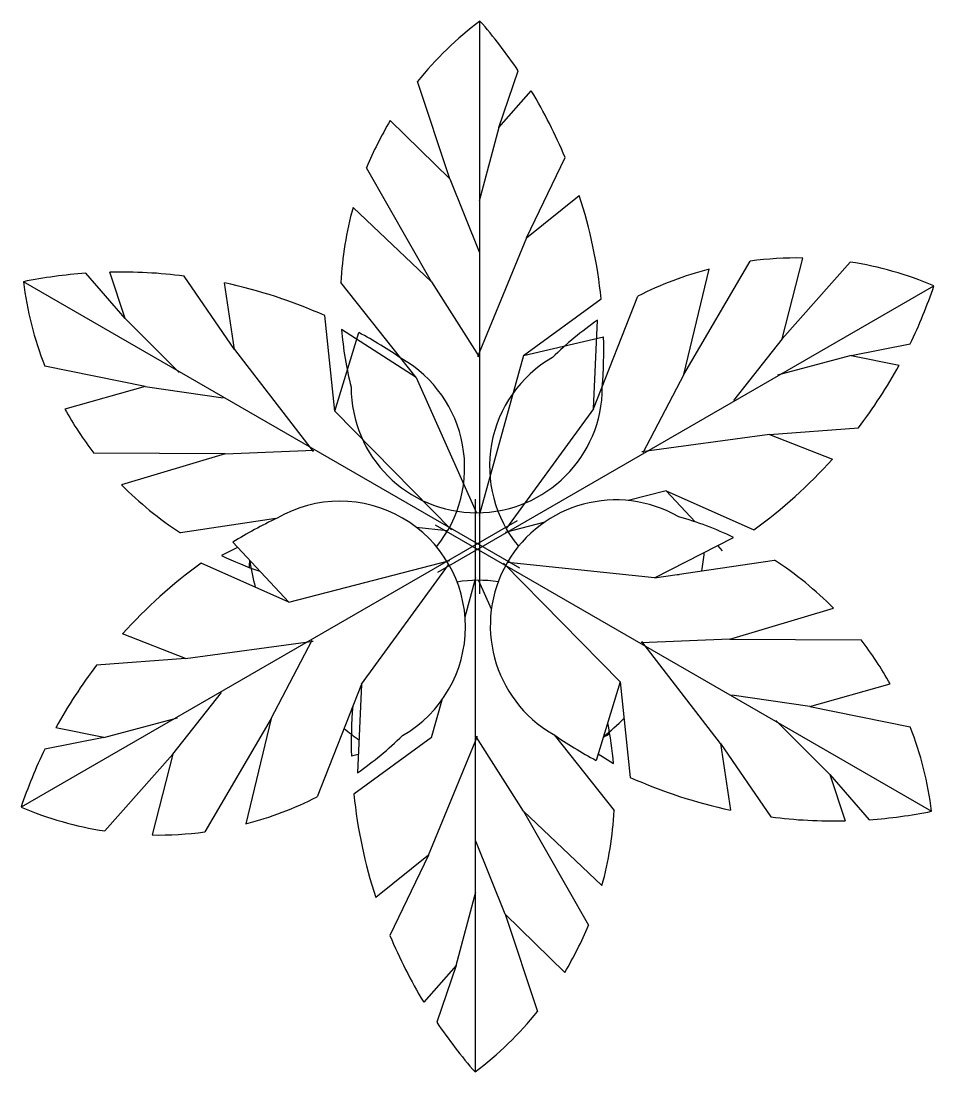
# Model space of a CAD drawing. Extents: x 152.58 to 153.53, y 90.49 to 91.59.
import ezdxf

# ---------------------------------------------------------------- set-up
doc = ezdxf.new("R2010")
doc.units = 0
doc.header["$LTSCALE"] = 0.5
doc.header["$MEASUREMENT"] = 0
doc.layers.get('0').update_dxf_attribs({"linetype": 'CONTINUOUS'})

# ---------------------------------------------------------------- blocks, each defined once
blk = doc.blocks.new('VASO')
for p, q in [((0.00047046878484025, -0.04088417161983671), (0.00047046878484025, 0.2582462255643634)), ((0.01041043178648238, 0.2026741378163308), (0.02050719235296583, 0.2322840628264657)), ((-0.01519012989837165, 0.1758001184649629), (-0.03213317624988576, 0.2266168333622716)), ((0.01041043178648238, 0.2026741378163308), (0.02727922823521567, 0.2217212981496886)), ((-0.01519012989837165, 0.1758001184649629), (-0.04632384982829763, 0.2062345370537884)), ((0.01041043178648238, 0.2026741378163308), (0, 0.1641371215765446)), ((0.02481074773419323, 0.1450869534920116), (0.04496408194256674, 0.1869956424075951)), ((-0.02479034053015994, 0.1220520797622697), (-0.0586596730653639, 0.181647534556447)), ((-0.01519012989837165, 0.1758001184649629), (0, 0.1376633922899941)), ((0.02481074773419323, 0.1450869534920116), (0.05234353885805376, 0.1671078025229349)), ((-0.02479034053015994, 0.1220520797622697), (-0.06575804252588568, 0.1609142583976393)), ((0.02481074773419323, 0.1450869534920116), (-0.0007368655293475967, 0.08295101843114594)), ((0.1069026376970896, 0.07373252429516697), (0.1415791492312906, 0.1328619540769438)), ((0.1582499099330903, 0.0922925173576914), (0.1690400296154735, 0.1344723190257326)), ((0.1582499099330903, 0.0922925173576914), (0.1937869527952785, 0.1323739833642605)), ((-0.1847031563997348, 0.10295818493708), (-0.2052977233794309, 0.1265071985886266)), ((-0.1847031563997348, 0.10295818493708), (-0.1927640828940298, 0.1270905713596164)), ((0.1069026376970896, 0.07373252429516697), (0.1200744206438458, 0.1286426842758033)), ((0.02125454537394944, -0.02742923025309096), (-0.2377999776317097, 0.1221359683389949)), ((-0.127631033868596, 0.08663563220815718), (-0.1538483560046302, 0.125043276061362)), ((-0.127631033868596, 0.08663563220815718), (-0.13293525298036, 0.12149015327401)), ((-0.0327905160566786, 0.07214318668118835), (-0.07213266179306288, 0.1217021736530626)), ((-0.02479034053015994, 0.1220520797622697), (0, 0.08295101843114594)), ((-0.02157389053974157, -0.02961210398284209), (0.2374806324659176, 0.119953094609258)), ((0.02321071262889518, 0.08366062354605219), (0.06375240971991047, 0.1131382871760707)), ((0.05968018065084379, 0.05570643299532207), (0.08292844948613265, 0.1145572241283332)), ((-0.07523428922684161, 0.0545367961870511), (-0.08049184622910843, 0.104385767595403)), ((-0.1847031563997348, 0.10295818493708), (-0.1565343372432721, 0.07467397842572154)), ((0.05968018065084379, 0.05570643299532207), (0.06192190948013376, 0.1020188693495641)), ((-0.07523428922684161, 0.0545367961870511), (-0.06273707601650358, 0.09559908844155984)), ((-0.0327905160566786, 0.07214318668118835), (-0.07177739803594818, 0.09724079897287652)), ((0.02321071262889518, 0.08366062354605219), (0.0650203074640956, 0.09336886555665558)), ((0.1582499099330903, 0.0922925173576914), (0.132817601197587, 0.06006911589142305)), ((0.1943237742356132, 0.08355879026314028), (0.2250151017817643, 0.0896197016217144)), ((-0.127631033868596, 0.08663563220815718), (-0.0865935422498012, 0.03344278258543909)), ((0.02321071262889518, 0.08366062354605219), (0, 0)), ((0.1943237742356132, 0.08355879026314028), (0.1557445232926398, 0.07330598053471249)), ((0.1943237742356132, 0.08355879026314028), (0.2192534971786131, 0.07847356417394735)), ((-0.1742298537820943, 0.06735043849118938), (-0.2267099429957966, 0.07808568738190047)), ((-0.0327905160566786, 0.07214318668118835), (-0.001473731058723615, 0.001764915285775714)), ((0.1069026376970896, 0.07373252429516697), (0.0854352955344666, 0.03271292896201317)), ((-0.1742298537820943, 0.06735043849118938), (-0.2161536933944035, 0.05560505541194516)), ((-0.1742298537820943, 0.06735043849118938), (-0.1336074151482194, 0.06143711378246053)), ((0.05968018065084379, 0.05570643299532207), (0.01438920224694584, -0.006603834075477266)), ((-0.07523428922684161, 0.0545367961870511), (-0.01438742025396778, -0.007394582362536539)), ((0.1516519676521852, 0.04229415866771546), (0.1980226239965646, 0.04579520373012258)), ((0.1516519676521852, 0.04229415866771546), (0.0850668627697928, 0.03335107322961051)), ((0.1516519676521852, 0.04229415866771546), (0.1844889778878098, 0.02946048663284273)), ((-0.1324827921778819, 0.03216239285100642), (-0.08622510948509898, 0.03408092685303643)), ((-0.1324827921778819, 0.03216239285100642), (-0.2010286362473153, 0.03262841786337844)), ((-0.1324827921778819, 0.03216239285100642), (-0.1866222771203638, 0.01611441150572546)), ((0.09765518790510441, 0.01296666474289054), (0.07780736788859599, 0.007835918228821015)), ((0.09765518790510441, 0.01296666474289054), (0.1434544419984149, -0.007404643035442859)), ((0.09765518790510441, 0.01296666474289054), (0.1128633698014596, -0.003300798795208948)), ((-0.002050096686105007, 0.008569846387615598), (-0.002050096686105007, -0.2905605507965845)), ((0.01999426263844839, -0.002702221249379022), (-0.2390602603671823, -0.1522674198414791)), ((-0.1060217000666057, -0.001614859920181289), (-0.1558509252297995, -0.009012213091381227)), ((-0.02283417327518578, -0.004885094979130145), (0.2362203497304449, -0.154450293571216)), ((0.03428424182172307, -0.003414996338278797), (0.0135976063033354, -0.008762580253574015)), ((-0.0327249603905102, -0.006095756018638099), (-0.01665274725633026, -0.007788413254857574)), ((-0.09923481580636917, -0.04528098997511165), (-0.1285471974312031, -0.01392693973120629)), ((0.09168088275689001, -0.03259391630197683), (0.132909493565478, -0.01137909223942302)), ((0.1244737306182913, -0.01571984549906347), (0.1269675695299384, -0.01838738550101482)), ((-0.126053358519556, -0.01659447973315764), (-0.1344891214667427, -0.02093523299279809)), ((-0.09923481580636917, -0.04528098997511165), (-0.1450340698996797, -0.02490968219677825)), ((-0.09923481580636917, -0.04528098997511165), (-0.01517723420460015, -0.02355174497864709)), ((-0.06125980855210855, -0.08802075822754318), (-0.0159688301482106, -0.02571049115674384)), ((0.07365466132554843, -0.0868511214192722), (0.0128077923526746, -0.02491974286968457)), ((0.09168088275689001, -0.03259391630197683), (0.0150731193550655, -0.02452591197736353)), ((0.09168088275689001, -0.03259391630197683), (0.1542712973285347, -0.02330211214083988)), ((-0.007291802140969139, -0.05290326906761322), (-0.001579627901264757, -0.03231432523222111)), ((0.006464325558084738, -0.04884451400536705), (-0.0001058968425411422, -0.03407924051799682)), ((0.1309031642766172, -0.06447671808322752), (0.1850426492190991, -0.04842873673794656)), ((-0.15323159555345, -0.07460848389993657), (-0.186068605789103, -0.06177481186506384)), ((-0.15323159555345, -0.07460848389993657), (-0.08664649067105756, -0.06566539846183161)), ((-0.1084822655983544, -0.1060468495273881), (-0.08701492343573136, -0.06502725419423427)), ((0.1309031642766172, -0.06447671808322752), (0.08464548158383423, -0.06639525208525754)), ((0.1260514059673596, -0.1189499574403783), (0.08501391434850802, -0.0657571078176602)), ((0.1309031642766172, -0.06447671808322752), (0.1994490083460505, -0.06494274309559955)), ((-0.15323159555345, -0.07460848389993657), (-0.1996022518978293, -0.07810952896234369)), ((0.07365466132554843, -0.0868511214192722), (0.06115744811523882, -0.127913413673781)), ((0.07365466132554843, -0.0868511214192722), (0.07891221832784368, -0.1367000928276241)), ((-0.1598295378343835, -0.1246068425899125), (-0.1343972290988518, -0.09238344112364416)), ((-0.06125980855210855, -0.08802075822754318), (-0.0845080773873974, -0.1468715493605544)), ((-0.06125980855210855, -0.08802075822754318), (-0.06350153738142694, -0.1343331945817852)), ((0.1726502258808296, -0.09966476372341049), (0.2145740654931387, -0.08791938064416627)), ((-0.02479034053015994, -0.1159749487782733), (-0.01930978734350219, -0.09622085917723666)), ((0.1726502258808296, -0.09966476372341049), (0.1320277872469546, -0.09375143901468164)), ((0.1726502258808296, -0.09966476372341049), (0.2251303150945319, -0.1104000126141216)), ((-0.195903402136878, -0.1158731154953614), (-0.1573241511939045, -0.1056203057669194)), ((-0.1084822655983544, -0.1060468495273881), (-0.1431587771325837, -0.1651762793091649)), ((-0.1084822655983544, -0.1060468495273881), (-0.1216540485451105, -0.1609570095080244)), ((0.18312352849847, -0.1352725101693011), (0.1549547093420074, -0.1069883036579427)), ((-0.195903402136878, -0.1158731154953614), (-0.2208331250798778, -0.1107878894061685)), ((0.03923212554315114, -0.1145618006286497), (0.0705530338917697, -0.1540164988852837)), ((-0.195903402136878, -0.1158731154953614), (-0.2265947296830291, -0.1219340268539355)), ((-0.02479034053015994, -0.1159749487782733), (-0.06533203762120365, -0.1454526124082918)), ((-0.02639037563545799, -0.1774012787242185), (-0.0008427623719171606, -0.115265343663367)), ((0.02321071262889518, -0.1543664049944908), (-0.001579627901264757, -0.115265343663367)), ((0.1260514059673596, -0.1189499574403783), (0.1522687281033654, -0.1573576012935831)), ((0.1260514059673596, -0.1189499574403783), (0.1313556250790953, -0.1538044785062311)), ((-0.1598295378343835, -0.1246068425899125), (-0.1953665806965432, -0.1646883085964816)), ((-0.1598295378343835, -0.1246068425899125), (-0.1706196575167382, -0.1667866442579538)), ((-0.06304285850222868, -0.1248572329394051), (-0.06659993536536035, -0.1256831907888767)), ((0.06222068606669495, -0.124419915822358), (0.07019777013471185, -0.1295551242050976)), ((0.18312352849847, -0.1352725101693011), (0.2037180954781661, -0.1588215238208477)), ((0.18312352849847, -0.1352725101693011), (0.191184454992765, -0.1594048965918375)), ((0.02321071262889518, -0.1543664049944908), (0.06417841462462093, -0.1932285836298604)), ((0.02321071262889518, -0.1543664049944908), (0.05708004516409915, -0.2139618597886539)), ((0.01361050199710689, -0.208114443697184), (-0.001579627901264757, -0.1699777175222152)), ((-0.02639037563545799, -0.1774012787242185), (-0.05392316675934694, -0.199422127755156)), ((-0.02639037563545799, -0.1774012787242185), (-0.04654370984383149, -0.2193099676398163)), ((-0.01199005968774713, -0.2349884630485519), (-0.001579627901264757, -0.1964514468087657)), ((0.01361050199710689, -0.208114443697184), (0.03055354834862101, -0.2589311585944927)), ((0.01361050199710689, -0.208114443697184), (0.04474422192703287, -0.2385488622859953)), ((-0.01199005968774713, -0.2349884630485519), (-0.02885885613648043, -0.2540356233819097)), ((-0.01199005968774713, -0.2349884630485519), (-0.02208682025423059, -0.2645983880586869))]:
    blk.add_line(p, q)
for centre, radius, start, end in [((0.1105837402975283, 0.1121225805447921), 0.182967352817481, 127.0003018576394, 141.2617670735129), ((-0.1950816273119358, 0.08661278229826053), 0.260189663774782, 34.04651377741021, 41.27298941335636), ((-0.1950816273119358, 0.08661278229826053), 0.260189663774782, 22.69381708265039, 31.28325324573334), ((0.1105837402975283, 0.1121225805447921), 0.182967352817481, 149.0449966256706, 157.6672111124172), ((-0.1950816273119358, 0.08661278229826053), 0.260189663774782, 5.851287211829955, 18.02130120919989), ((0.1105837402975283, 0.1121225805447921), 0.182967352817481, 164.5338653552452, 176.9988015892618), ((0.1659904795417333, -0.04846961832433294), 0.182967352817481, 89.0449966256705, 97.66721111241716), ((0.1659904795417333, -0.04846961832433294), 0.182967352817481, 67.00030185763933, 81.26176707351289), ((-0.1869371036726761, -0.1330338362771784), 0.260189663774782, 94.04651377741021, 101.2729894133563), ((-0.1869371036726761, -0.1330338362771784), 0.260189663774782, 82.69381708265038, 91.28325324573333), ((0.1659904795417333, -0.04846961832433294), 0.182967352817481, 104.5338653552451, 116.9988015892617), ((-0.05619655319483741, 0.1444350362530002), 0.182967352817481, 187.0003018576394, 201.2617670735129), ((-0.1869371036726761, -0.1330338362771784), 0.260189663774782, 65.85128721182996, 78.02130120919988), ((-0.00893433758992046, 0.2034894559593283), 0.260189663774782, 334.0465137774102, 341.2729894133563), ((0.1659904795417333, -0.04846961832433294), 0.182967352817481, 124.6653471487104, 134.2645639445935), ((0.1105837402975283, 0.1121225805447921), 0.182967352817481, 184.6653471487104, 194.2645639445935), ((-0.1869371036726761, -0.1330338362771784), 0.260189663774782, 55.68573335823283, 61.48790910073763), ((-0.1950816273119358, 0.08661278229826053), 0.260189663774782, 355.6857333582329, 1.487909100737641), ((0.07106259426626593, 0.02578411764790189), 0.06555659561470555, 120, 219.6591790512133), ((-0.0730382322349783, 0.0250982080908102), 0.06555659561470555, 320.886264398402, 59.99999999999999), ((-0.00893433758992046, 0.2034894559593283), 0.260189663774782, 322.6938170826504, 331.2832532457333), ((-0.001185824018079984, 0.06703948835482265), 0.06555659561470555, 180, 0), ((-0.05619655319483741, 0.1444350362530002), 0.182967352817481, 209.0449966256706, 217.6672111124172), ((-0.00893433758992046, 0.2034894559593283), 0.260189663774782, 305.8512872118299, 318.0213012091999), ((-0.05619655319483741, 0.1444350362530002), 0.182967352817481, 224.5338653552451, 236.9988015892618), ((-0.07264222216753069, -0.058098442880123), 0.06555659561470555, 299.9999999999999, 120), ((0.07145860433368512, -0.05741253332303131), 0.06555659561470555, 59.99999999999999, 240), ((0.007354709688655703, -0.2358037811915494), 0.260189663774782, 115.6857333582328, 121.4879091007376), ((0.05461692529357265, -0.1767493614852214), 0.182967352817481, 64.6653471487104, 74.26456394459353), ((-0.05619655319483741, 0.1444350362530002), 0.182967352817481, 244.6653471487104, 251.4372312600099), ((-0.02283417327518578, -0.004885094979130145), 0.1411773022339592, 350.1886673520626, 354.1593656999063), ((0.007354709688655703, -0.2358037811915494), 0.260189663774782, 125.8512872118299, 138.0213012091999), ((0.02125454537394944, -0.02742923025309096), 0.1411773022339592, 178.2911567093107, 179.8566958501143), ((0.01999426263844839, -0.002702221249379022), 0.1411773022339592, 188.4478662830788, 194.2486704522124), ((0.05461692529357265, -0.1767493614852214), 0.182967352817481, 44.53386535524513, 56.99880158926178), ((-0.00893433758992046, 0.2034894559593283), 0.260189663774782, 295.6857333582328, 295.8327246942615), ((-0.0003938038832131951, -0.09935381358704376), 0.06555659561470555, 80.88626439840301, 99.6591790512141), ((0.05461692529357265, -0.1767493614852214), 0.182967352817481, 29.04499662567054, 37.6672111124172), ((0.007354709688655703, -0.2358037811915494), 0.260189663774782, 142.6938170826504, 151.2832532457333), ((0.193501999410671, -0.1189271075304816), 0.260189663774782, 175.6857333582328, 181.4879091007376), ((-0.02283417327518578, -0.004885094979130145), 0.1411773022339592, 308.4478662830881, 314.2486704522095), ((-0.1121633681987646, -0.1444369057770132), 0.182967352817481, 4.665347148710421, 11.43723125999801), ((0.01999426263844839, -0.002702221249379022), 0.1411773022339592, 230.1886673520638, 234.1593656999), ((-0.1675701074429981, 0.01615529309211183), 0.182967352817481, 304.6653471487104, 314.2645639445935), ((0.1853574757714114, 0.1007195110449572), 0.260189663774782, 235.6857333582329, 241.4879091007376), ((-0.002050096686105007, 0.008569846387615598), 0.1411773022339592, 298.2911567093149, 299.8566958501144), ((0.05461692529357265, -0.1767493614852214), 0.182967352817481, 7.000301857639361, 21.26176707351291), ((0.007354709688655703, -0.2358037811915494), 0.260189663774782, 154.0465137774102, 161.2729894133564), ((0.1853574757714114, 0.1007195110449572), 0.260189663774782, 245.85128721183, 258.0213012091999), ((-0.1675701074429981, 0.01615529309211183), 0.182967352817481, 284.5338653552451, 296.9988015892618), ((0.193501999410671, -0.1189271075304816), 0.260189663774782, 185.85128721183, 198.0213012091999), ((-0.1675701074429981, 0.01615529309211183), 0.182967352817481, 247.0003018576394, 261.2617670735129), ((-0.1121633681987646, -0.1444369057770132), 0.182967352817481, 344.5338653552452, 356.9988015892619), ((0.1853574757714114, 0.1007195110449572), 0.260189663774782, 262.6938170826504, 271.2832532457334), ((0.1853574757714114, 0.1007195110449572), 0.260189663774782, 274.0465137774102, 281.2729894133564), ((-0.1675701074429981, 0.01615529309211183), 0.182967352817481, 269.0449966256705, 277.6672111124172), ((-0.1121633681987646, -0.1444369057770132), 0.182967352817481, 329.0449966256705, 337.6672111124172), ((0.193501999410671, -0.1189271075304816), 0.260189663774782, 202.6938170826504, 211.2832532457333), ((-0.1121633681987646, -0.1444369057770132), 0.182967352817481, 307.0003018576394, 321.2617670735129), ((0.193501999410671, -0.1189271075304816), 0.260189663774782, 214.0465137774102, 221.2729894133564)]:
    blk.add_arc(centre, radius, start, end)

msp = doc.modelspace()

# ---------------------------------------------------------------- block references
at = {"xscale": 2, "yscale": 2, "zscale": 2}
msp.add_blockref('VASO', (153.0589437671982, 91.07034959250548), dxfattribs=at)

doc.saveas('drawing.dxf')
